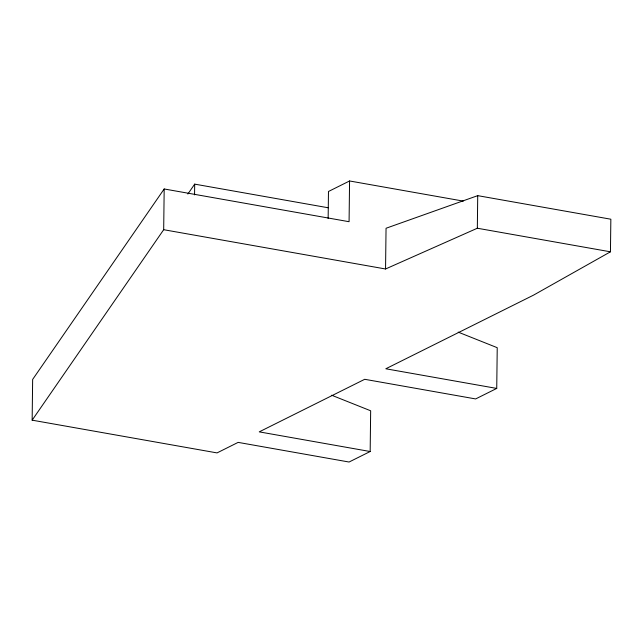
<?xml version="1.0" encoding="UTF-8"?>
<svg xmlns="http://www.w3.org/2000/svg" width="643" height="643" viewBox="0 0 643 643"><rect width="100%" height="100%" fill="white"/><g stroke="black" fill="none" stroke-linecap="round" stroke-linejoin="round"><path stroke-width="0.96" d="M331.619 395.22L370.665 410.781L370.167 451.515L349.069 462.028L238.135 442.384L217.045 452.905L32.15 420.168L32.648 379.434L164.182 188.97L349.077 221.706L349.575 180.972L463.273 201.106M32.15 420.168L163.684 229.704L164.182 188.97M194.556 194.885L194.692 184.131L328.276 207.785M328.147 218.532L328.477 191.485L349.575 180.972M163.684 229.704L385.551 268.983L386.049 228.257L477.725 195.649L610.85 219.215L610.448 251.807L533.465 295.177L385.8 368.777L496.734 388.42L497.232 347.686L458.186 332.126M385.551 268.983L477.331 228.233L477.725 195.649M187.852 194.033L194.692 184.131M496.734 388.42L475.643 398.933L364.71 379.298L259.233 431.871L370.167 451.515M477.331 228.233L610.448 251.807"/></g></svg>
